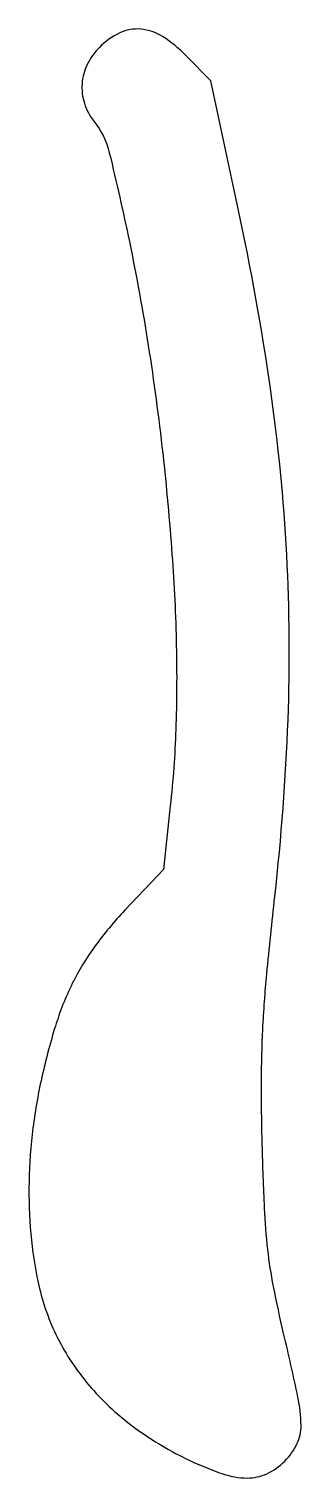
# Model space of a CAD drawing. Extents: x 0 to 46, y 0 to 243.
import ezdxf

# ---------------------------------------------------------------- set-up
doc = ezdxf.new("R2010")
doc.units = 0

msp = doc.modelspace()

# ---------------------------------------------------------------- linework, layer by layer
msp.add_lwpolyline([(11.923077, 240.076923, 0.082858), (9.882219, 237.218571, 0.095833), (9.011473, 233.992631, 0.097264), (9.411483, 230.712834, 0.088036), (11.023307, 227.697499, -0.106934), (13.601739, 222.406526, -0.009012), (16.969798, 207.511201, -0.012168), (20.145384, 190.061745, -0.011219), (22.566377, 172, -0.009466), (24.129447, 155.035376, -0.012823), (24.857177, 139.661593, -0.014133), (24.764623, 125.657842, -0.018259), (23.847764, 112.836247), (22.69264, 102.172494), (16.225531, 95.336247, 0.031928), (11.117479, 89.195167, 0.043086), (7.380116, 83.014678, 0.039434), (4.534267, 75.867326, 0.021443), (2.128567, 66.721856, 0.025462), (0.640887, 57.7001, 0.02632), (0.09966, 48.673363, 0.027238), (0.511236, 39.960633, 0.032816), (1.875664, 31.880011, 0.062478), (5.160704, 23.090693, 0.059117), (10.563143, 15.203579, 0.056046), (17.955515, 8.451525, 0.046611), (27.119735, 3.019931, 0.028189), (32.667318, 0.768606, 0.080946), (36.752845, 0.077344, 0.111648), (40.057389, 0.803492, 0.086898), (43.076923, 2.923077, 0.084286), (45.118864, 5.800162, 0.114987), (45.810646, 8.892553, 0.050292), (45.287151, 13.65924, 0.005604), (42.8866, 24.339455, -0.009684), (41.184448, 32.21213, -0.02015), (40.225845, 38.417368, -0.016838), (39.675682, 45.340106, -0.004939), (39.294377, 56, -0.006699), (39.160943, 66.692485, -0.012442), (39.384734, 75.363678, -0.011038), (40.063035, 84.66949, -0.004157), (41.407777, 97.660036, 0.018435), (43.621464, 127.280658, 0.022735), (43.407336, 154.97257, 0.022427), (40.666382, 182.840022, 0.017138), (35.266585, 213), (30.65178, 234.5), (26.457469, 238.75, 0.056918), (22.552432, 241.896756, 0.118937), (18.878604, 243.146129, 0.135448), (15.360422, 242.512418, 0.084684)], format="xyb", close=True)

doc.saveas('drawing.dxf')
